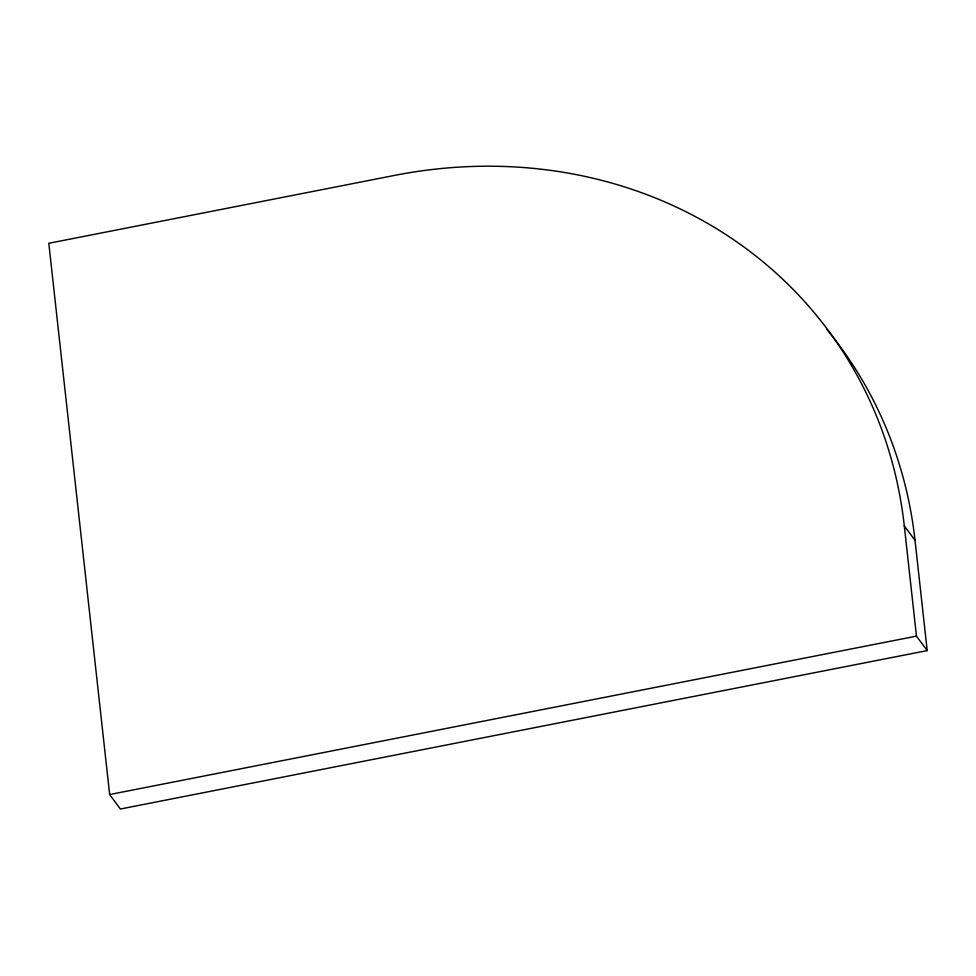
<?xml version="1.0" encoding="UTF-8"?>
<svg xmlns="http://www.w3.org/2000/svg" width="976" height="976" viewBox="0 0 976 976"><rect width="100%" height="100%" fill="white"/><g stroke="black" fill="none" stroke-linecap="round" stroke-linejoin="round"><path stroke-width="1.46" d="M109.654 794.549L916.464 636.132L927.2 650.589L120.39 809.006L109.654 794.549L48.8 243.292L394.572 175.399A479.545 433.161 -36.6 0 1 904.301 525.881L915.024 540.338L927.2 650.589M904.301 525.881L916.464 636.132M827.026 329.644A479.545 433.161 -36.6 0 1 915.024 540.338"/></g></svg>
